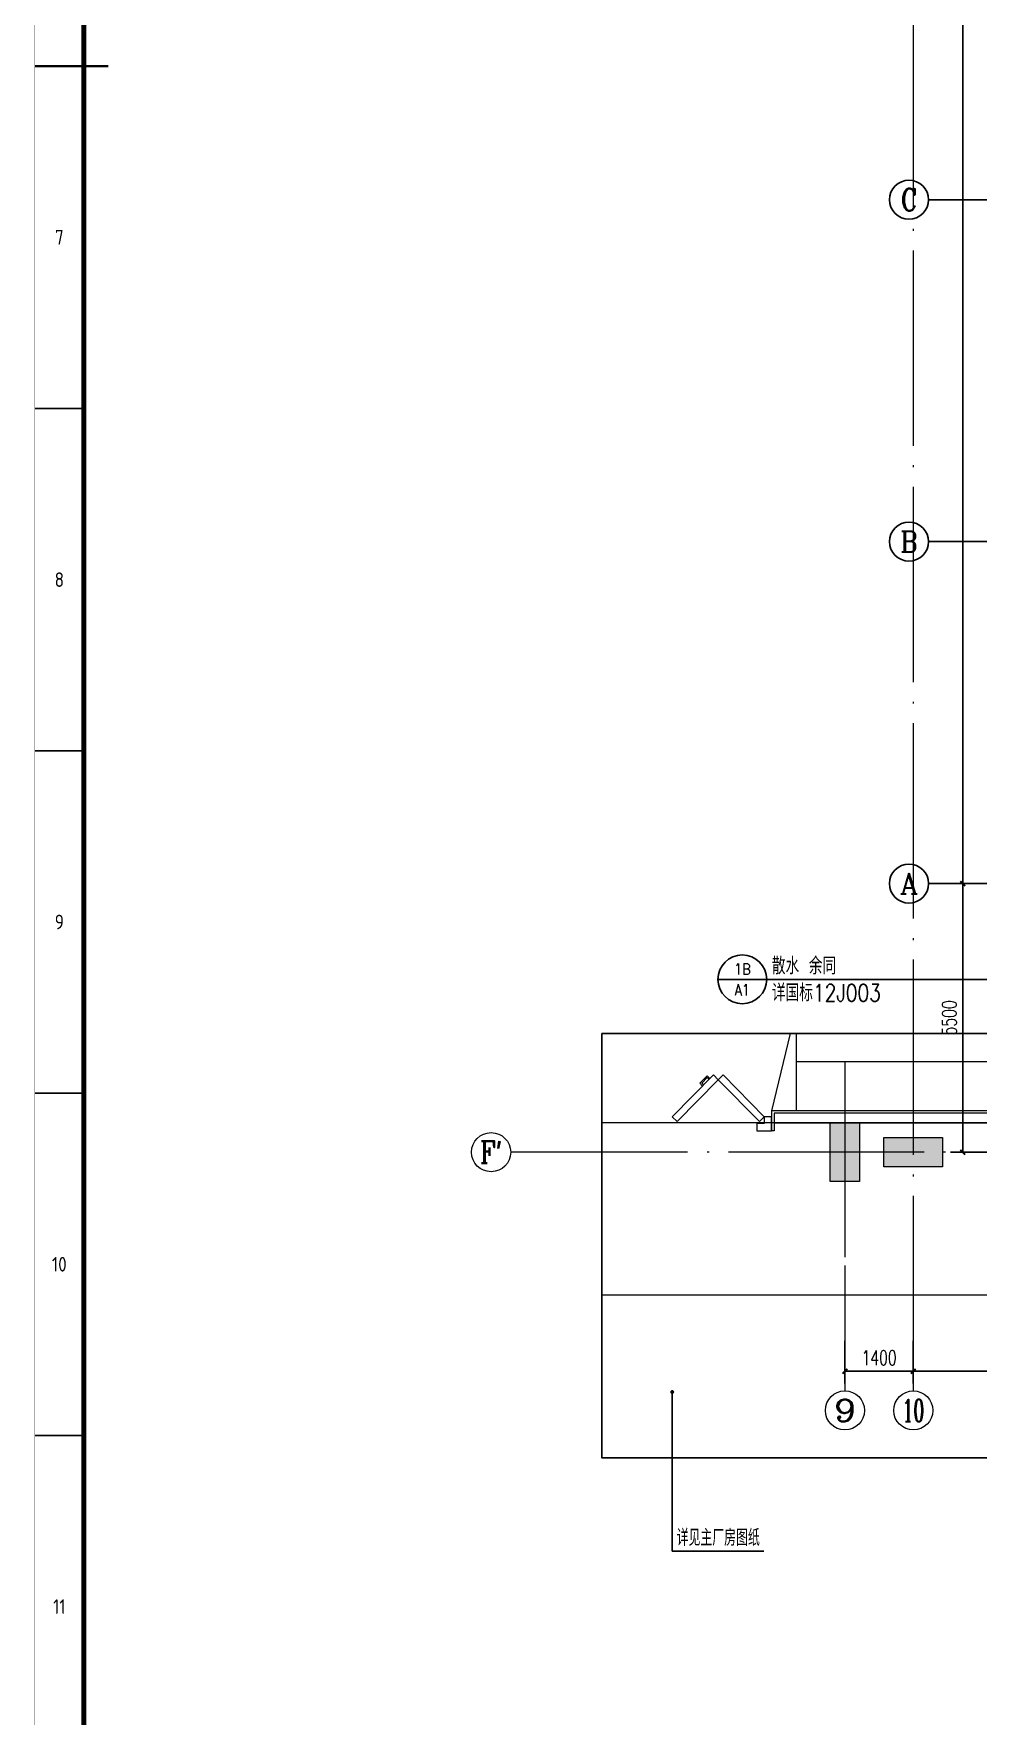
# Model space of a CAD drawing. Extents: x 238398 to 585159, y -66832 to 191977.
# Drawn here: x 364909 to 384241, y 30546 to 64996 of the extents above; entities that cross this region are included whole.
import ezdxf
from ezdxf.enums import TextEntityAlignment as Align

# ---------------------------------------------------------------- set-up
doc = ezdxf.new("R2010")
doc.units = 0
doc.header["$LTSCALE"] = 1000
doc.header["$MEASUREMENT"] = 0
doc.linetypes.add('DOTE', pattern=[2.42, 2, -0.2, 0.02, -0.2])
doc.layers.get('0').update_dxf_attribs({"color": 8})
doc.layers.get('Defpoints').update_dxf_attribs({"color": 8})
for name, color, linetype in [('AXIS', 8, 'Continuous'), ('AXIS_TEXT', 8, 'Continuous'), ('DIM_IDEN', 8, 'Continuous'), ('DIM_LEAD', 8, 'Continuous')]:
    doc.layers.add(name, color=color, linetype=linetype)
for name, color, linetype, lineweight in [('DOTE', 8, 'DOTE', 13), ('PUB_HATCH', 8, 'Continuous', 5), ('PUB_TEXT', 8, 'Continuous', 20)]:
    doc.layers.add(name, color=color, linetype=linetype, lineweight=lineweight)
doc.styles.add('_TCH_AXIS', font='complex.shx', dxfattribs={"bigfont": 'gbcbig.shx'})
doc.styles.add('_TCH_DIM', font='SIMPLEX', dxfattribs={"bigfont": 'GBCBIG'})
doc.styles.add('_TCH_DIM_T3', font='SIMPLEX', dxfattribs={"width": 0.705882, "bigfont": 'GBCBIG'})
doc.styles.add('_TCH_LABEL', font='geditxt.shx', dxfattribs={"bigfont": 'hztxt1.shx'})
doc.styles.add('COMPLEX', font='geditxt.shx')
doc.styles.add('HZTXT', font='geditxt.shx', dxfattribs={"width": 0.8, "bigfont": 'hztxt1.shx'})
doc.styles.get("Standard").update_dxf_attribs({"font": 'gbenor.shx', "bigfont": 'gbcbig.shx'})
doc.styles.add('TK', font='GEDITXT.SHX', dxfattribs={"width": 0.85, "height": 3.5, "bigfont": 'hztxt1.shx'})
doc.dimstyles.new('_TCH_ARCH&&100', dxfattribs={"dimtxt": 297.5, "dimasz": 100, "dimexe": 250, "dimexo": 300, "dimgap": 126.25, "dimtad": 1, "dimdec": 0, "dimzin": 0, "dimdsep": 46, "dimtxsty": '_TCH_DIM_T3', "dimblk": 'ARCHTICK', "dimcen": 0.09, "dimazin": 2, "dimtfac": 1, "dimtdec": 0, "dimtix": 1, "dimtmove": 2, "dimatfit": 3, "dimfxl": 0, "dimtolj": 1, "dimtzin": 0, "dimarcsym": 0})

# ---------------------------------------------------------------- blocks, each defined once
blk = doc.blocks.new('_AXISO')
blk.add_circle((0, 0), 0.5)
at = {"layer": 'AXIS_TEXT', "style": 'COMPLEX', "width": 1.041667}
blk.add_attdef('A', text='', height=0.56, dxfattribs=at).set_placement((-0.25, -0.28), (0.25, -0.28), align=Align.FIT)
blk = doc.blocks.new('GEDI_WK_A1_V')
at = {"color": 3}
for p, q in [((0, 420.5), (10, 420.5)), ((0, 350.42), (10, 350.42)), ((0, 280.33), (10, 280.33)), ((0, 210.25), (10, 210.25)), ((0, 140.17), (10, 140.17))]:
    blk.add_line(p, q, dxfattribs=at)
for points, const_width in [([(0, 841), (0, 0), (594, 0), (594, 841)], 0.1), ([(10, 816), (10, 10), (584, 10), (584, 816)], 1)]:
    blk.add_lwpolyline(points, close=True, dxfattribs=dict(at, const_width=const_width))
at = {"color": 3, "const_width": 0.5}
blk.add_lwpolyline([(0, 420.5), (15, 420.5)], dxfattribs=at)
at = {"color": 3}
for s, p in [('7', (5, 385.46)), ('8', (5, 315.38)), ('9', (5, 245.29)), ('10', (5, 175.21)), ('11', (5, 105.12))]:
    blk.add_text(s, height=3, dxfattribs=at).set_placement(p, align=Align.MIDDLE)
blk = doc.blocks.new('CEEC_TK_A1_V')
blk.add_blockref('GEDI_WK_A1_V', (0, 0))
at = {"style": 'TK', "width": 0.85}
for tag, height, p in [('PROJECTNAME', 4.75, (529, 44)), ('PHASE', 4, (571, 44)), ('DRAWINGNAME', 4.75, (539, 31))]:
    blk.add_attdef(tag, text='', height=height, dxfattribs=at).set_placement(p, align=Align.MIDDLE_CENTER)
for tag, p, height in [('APPROVE', (416, 32.75), 3.5), ('DESIGN', (461, 32.75), 3.5), ('REVIEW1', (416, 25.75), 3.5), ('DRAW', (461, 25.75), 3.5), ('REVIEW2', (416, 18.75), 3.5), ('PROPORTION', (461, 18.75), 3.5), ('DRAWINGNUMBER', (511, 18.5), 4), ('CHECK', (416, 11.75), 3.5), ('DATE', (461, 11.75), 3.5), ('VERSION', (577, 11.75), 3.5)]:
    blk.add_attdef(tag, p, '', height=height, dxfattribs=at)
blk = doc.blocks.new('_ArchTick')
at = {"color": 0, "linetype": 'ByBlock', "const_width": 0.4}
blk.add_lwpolyline([(-0.5, -0.5), (0.5, 0.5)], dxfattribs=at)
blk = doc.blocks.new('*D528')
at = {"layer": 'AXIS', "color": 0, "lineweight": -2}
for p, q in [((386922, 47596), (383672, 47596)), ((383922, 42096), (383922, 47596)), ((386922, 42096), (383672, 42096))]:
    blk.add_line(p, q, dxfattribs=at)
at = {"layer": 'Defpoints', "color": 0}
for p in [(383922, 47596), (387222, 47596), (387222, 42096)]:
    blk.add_point(p, dxfattribs=at)
at = {"layer": 'AXIS', "color": 0, "lineweight": -2, "xscale": 100, "yscale": 100, "zscale": 100}
for p, rotation in [((383922, 47596), 90), ((383922, 42096), 270)]:
    blk.add_blockref('_ArchTick', p, dxfattribs=dict(at, rotation=rotation))
at = {"layer": 'AXIS', "color": 0, "insert": (383647, 44846), "char_height": 297.5, "attachment_point": 5, "rotation": 90, "style": '_TCH_DIM_T3'}
blk.add_mtext('\\A1;5500', dxfattribs=at)
blk = doc.blocks.new('*D529')
at = {"layer": 'AXIS', "color": 0, "lineweight": -2}
for p, q in [((386922, 91096), (383672, 91096)), ((383922, 47596), (383922, 91096)), ((386922, 47596), (383672, 47596))]:
    blk.add_line(p, q, dxfattribs=at)
at = {"layer": 'Defpoints', "color": 0}
for p in [(383922, 91096), (387222, 91096), (387222, 47596)]:
    blk.add_point(p, dxfattribs=at)
at = {"layer": 'AXIS', "color": 0, "lineweight": -2, "xscale": 100, "yscale": 100, "zscale": 100}
for p, rotation in [((383922, 91096), 90), ((383922, 47596), 270)]:
    blk.add_blockref('_ArchTick', p, dxfattribs=dict(at, rotation=rotation))
at = {"layer": 'AXIS', "color": 0, "insert": (383647, 69346), "char_height": 297.5, "attachment_point": 5, "rotation": 90, "style": '_TCH_DIM_T3'}
blk.add_mtext('\\A1;43500', dxfattribs=at)
blk = doc.blocks.new('*D523')
at = {"layer": 'Defpoints', "color": 0}
for p in [(381510, 38536), (382910, 38536), (382910, 37611)]:
    blk.add_point(p, dxfattribs=at)
at = {"layer": 'PUB_HATCH', "color": 0, "lineweight": -2}
for p, q in [((381510, 38236), (381510, 37361)), ((382910, 38236), (382910, 37361)), ((381510, 37611), (382910, 37611))]:
    blk.add_line(p, q, dxfattribs=at)
at = {"layer": 'PUB_HATCH', "color": 0, "lineweight": -2, "xscale": 100, "yscale": 100, "zscale": 100, "rotation": 180}
blk.add_blockref('_ArchTick', (381510, 37611), dxfattribs=at)
at = {"layer": 'PUB_HATCH', "color": 0, "lineweight": -2, "xscale": 100, "yscale": 100, "zscale": 100}
blk.add_blockref('_ArchTick', (382910, 37611), dxfattribs=at)
at = {"layer": 'PUB_HATCH', "color": 0, "insert": (382210, 37886), "char_height": 297.5, "attachment_point": 5, "style": '_TCH_DIM_T3'}
blk.add_mtext('\\A1;1400', dxfattribs=at)
blk = doc.blocks.new('*D524')
at = {"layer": 'Defpoints', "color": 0}
for p in [(382910, 38536), (391410, 38536), (391410, 37611)]:
    blk.add_point(p, dxfattribs=at)
at = {"layer": 'PUB_HATCH', "color": 0, "lineweight": -2}
for p, q in [((382910, 38236), (382910, 37361)), ((391410, 38236), (391410, 37361)), ((382910, 37611), (391410, 37611))]:
    blk.add_line(p, q, dxfattribs=at)
at = {"layer": 'PUB_HATCH', "color": 0, "lineweight": -2, "xscale": 100, "yscale": 100, "zscale": 100, "rotation": 180}
blk.add_blockref('_ArchTick', (382910, 37611), dxfattribs=at)
at = {"layer": 'PUB_HATCH', "color": 0, "lineweight": -2, "xscale": 100, "yscale": 100, "zscale": 100}
blk.add_blockref('_ArchTick', (391410, 37611), dxfattribs=at)
at = {"layer": 'PUB_HATCH', "color": 0, "insert": (387160, 37886), "char_height": 297.5, "attachment_point": 5, "style": '_TCH_DIM_T3'}
blk.add_mtext('\\A1;8500', dxfattribs=at)
blk = doc.blocks.new('zw1')
at = {"layer": 'AXIS'}
for p, q in [((387221.9, 61596.1), (383221.9, 61596.1)), ((387221.9, 54596.1), (383221.9, 54596.1)), ((387221.9, 47596.1), (383221.9, 47596.1))]:
    blk.add_line(p, q, dxfattribs=at)
at = {"layer": 'DOTE', "ltscale": 2}
blk.add_line((382910.3, 94439.3), (382910.3, 39174.5), dxfattribs=at)
at = {"layer": 'AXIS'}
ref = blk.add_blockref('_AXISO', (382821.9, 61596.1), dxfattribs=dict(at, xscale=800, yscale=800, zscale=800))
ref.add_attrib('A', 'C', dxfattribs={"layer": 'AXIS_TEXT', "height": 455.7, "style": '_TCH_AXIS'}).set_placement((382659.1, 61368.3), (382984.6, 61368.3), align=Align.FIT)
ref = blk.add_blockref('_AXISO', (382821.9, 54596.1), dxfattribs=dict(at, xscale=800, yscale=800, zscale=800))
ref.add_attrib('A', 'B', dxfattribs={"layer": 'AXIS_TEXT', "height": 435.3, "style": '_TCH_AXIS'}).set_placement((382645.7, 54378.5), (382998.1, 54378.5), align=Align.FIT)
ref = blk.add_blockref('_AXISO', (382821.9, 47596.1), dxfattribs=dict(at, xscale=800, yscale=800, zscale=800))
ref.add_attrib('A', 'A', dxfattribs={"layer": 'AXIS_TEXT', "height": 425.2, "style": '_TCH_AXIS'}).set_placement((382639.7, 47383.6), (383004.1, 47383.6), align=Align.FIT)
for p1, p2, picture, middle in [((387221.9, 47596.1), (387221.9, 91096.1), '*D529', (383646.9, 69346.1)), ((387221.9, 42096.1), (387221.9, 47596.1), '*D528', (383646.9, 44846.1))]:
    dim = blk.add_aligned_dim(p1=p1, p2=p2, distance=3300, dimstyle='_TCH_ARCH&&100', dxfattribs=at)
    dim.commit()
    dim.dimension.update_dxf_attribs({"geometry": picture, "text_midpoint": middle})

msp = doc.modelspace()

# ---------------------------------------------------------------- hatches: boundary and pattern name
at = {"layer": 'PUB_HATCH'}
for points in [[(381810.3, 41496.1), (381210.3, 41496.1), (381210.3, 42696.1), (381810.3, 42696.1)], [(382310.3, 41796.1), (382310.3, 42396.1), (383510.3, 42396.1), (383510.3, 41796.1)]]:
    msp.add_hatch(color=256, dxfattribs=at).paths.add_polyline_path(points)

# ---------------------------------------------------------------- linework, layer by layer
at = {"layer": 'AXIS'}
msp.add_lwpolyline([(376536.4, 44527.5), (417009.6, 44527.5), (417009.6, 35835.2), (376536.4, 35835.2)], close=True, dxfattribs=at)
at = {"layer": 'DIM_IDEN'}
for p, q in [((379910.5, 45633.7), (378910.5, 45633.7)), ((391346, 45633.7), (379910.5, 45633.7))]:
    msp.add_line(p, q, dxfattribs=at)
msp.add_circle((379410.5, 45633.7), 500, dxfattribs=at)
at = {"layer": 'DIM_LEAD'}
for p, q in [((377976.7, 37186.6), (377976.7, 33931)), ((377976.7, 33931), (379852.1, 33931))]:
    msp.add_line(p, q, dxfattribs=at)
at = {"layer": 'DIM_LEAD', "const_width": 40}
msp.add_lwpolyline([(377976.7, 37206.6, 1), (377976.7, 37166.6, 1)], format="xyb", close=True, dxfattribs=at)
at = {"layer": 'DOTE', "ltscale": 2}
for p, q in [((381510.3, 43946.1), (381510.3, 39174.5)), ((417009.6, 42096.1), (376536.4, 42096.1))]:
    msp.add_line(p, q, dxfattribs=at)
at = {"layer": 'PUB_HATCH', "extrusion": (0, 0, -1)}
for p, q in [((378819.6, 43677.1), (377978.5, 42821.1)), ((378919.4, 43579), (378078.4, 42723)), ((378819.6, 43677.1), (378919.4, 43579)), ((379019.3, 43677.1), (378919.4, 43579)), ((378919.4, 43579), (379760.5, 42723)), ((379019.3, 43677.1), (379860.3, 42821.1)), ((378078.4, 42723), (377978.5, 42821.1)), ((379760.5, 42723), (379860.3, 42821.1)), ((380010.3, 42533.1), (380010.3, 42821.1))]:
    msp.add_line(p, q, dxfattribs=at)
at = {"layer": 'PUB_HATCH'}
for p, q in [((380060.3, 42896.1), (380060.3, 42533.1)), ((415863, 42896.1), (380060.3, 42896.1)), ((380060.3, 42696.1), (413623, 42696.1)), ((376536.4, 42096.1), (374671, 42096.1)), ((381510.3, 39774.5), (381510.3, 37209)), ((382910.3, 39774.5), (382910.3, 37209))]:
    msp.add_line(p, q, dxfattribs=at)
for points in [[(380386.9, 44527.5), (380010.3, 42946.1)], [(380510.3, 44527.5), (380510.3, 42946.1)], [(417009.6, 43946.1), (380510.3, 43946.1)], [(414630, 42946.1), (380010.3, 42946.1), (380010.3, 42533.1)], [(417009.6, 42696.1), (376536.4, 42696.1)], [(380060.3, 42533.1), (380010.3, 42533.1)], [(376536.4, 39174.5), (396660.5, 39174.5), (396736.9, 39384.5), (396810.9, 38964.5), (396885.5, 39174.5), (417009.6, 39174.5)]]:
    msp.add_lwpolyline(points, dxfattribs=at)
at = {"layer": 'PUB_HATCH', "extrusion": (0, 0, -1)}
for points in [[(-378749.6, 43605.9), (-378692.5, 43661.9), (-378540.2, 43506.9), (-378597.2, 43450.8)], [(-378729.9, 43585.9), (-378692.9, 43622.3), (-378579.8, 43507.2), (-378616.9, 43470.8)], [(-380010.3, 42821.1), (-379860.3, 42821.1), (-379860.3, 42683.1), (-379710.3, 42683.1), (-379710.3, 42533.1), (-380010.3, 42533.1)]]:
    msp.add_lwpolyline(points, dxfattribs=at)
at = {"layer": 'PUB_HATCH'}
for points in [[(381810.3, 41496.1), (381210.3, 41496.1), (381210.3, 42696.1), (381810.3, 42696.1)], [(382310.3, 41796.1), (382310.3, 42396.1), (383510.3, 42396.1), (383510.3, 41796.1)]]:
    msp.add_lwpolyline(points, close=True, dxfattribs=at)

# ---------------------------------------------------------------- block references
at = {"xscale": 100, "yscale": 100, "zscale": 100}
msp.add_blockref('CEEC_TK_A1_V', (364934.5, 22280.2), dxfattribs=at)
msp.add_blockref('zw1', (0, 0))
at = {"layer": 'PUB_HATCH'}
ref = msp.add_blockref('_AXISO', (374271, 42096.1), dxfattribs=dict(at, xscale=800, yscale=800, zscale=800))
ref.add_attrib('A', "F'", dxfattribs={"layer": 'AXIS_TEXT', "height": 452.55, "style": '_TCH_AXIS', "width": 0.954545}).set_placement((374044.8, 41869.9), (374497.3, 41869.9), align=Align.FIT)
ref = msp.add_blockref('_AXISO', (381510.3, 36809), dxfattribs=dict(at, xscale=800, yscale=800, zscale=800))
ref.add_attrib('A', '9', dxfattribs={"layer": 'AXIS_TEXT', "height": 452.5, "style": '_TCH_AXIS', "width": 1.5}).set_placement((381284.1, 36582.7), (381736.6, 36582.7), align=Align.FIT)
ref = msp.add_blockref('_AXISO', (382910.3, 36809), dxfattribs=dict(at, xscale=800, yscale=800, zscale=800))
ref.add_attrib('A', '10', dxfattribs={"layer": 'AXIS_TEXT', "height": 452.55, "style": '_TCH_AXIS', "width": 0.724138}).set_placement((382684.1, 36582.7), (383136.6, 36582.7), align=Align.FIT)

# ---------------------------------------------------------------- texts
at = {"layer": 'PUB_TEXT', "style": '_TCH_LABEL'}
for s, height, width, p, p2 in [('1B', 224.2, 1.066667, (379239.7, 45732), (379581.3, 45732)), ('A1', 233.24, 1.037037, (379255, 45303.7), (379566, 45303.7))]:
    msp.add_text(s, height=height, dxfattribs=dict(at, width=width)).set_placement(p, p2, align=Align.FIT)
at = {"layer": 'PUB_TEXT', "style": 'HZTXT', "width": 0.8}
for s, p in [('散水', (380015.5, 45735.9)), ('余同', (380771.5, 45735.9)), ('详国标', (380015.5, 45184.2)), ('12J003', (380855.5, 45184.2))]:
    msp.add_text(s, height=350, dxfattribs=at).set_placement(p)
at = {"layer": 'PUB_TEXT', "style": '_TCH_DIM'}
msp.add_text('详见主厂房图纸', height=337.59, dxfattribs=at).set_placement((378067.9, 34036))

# ---------------------------------------------------------------- dimensions: what is measured, and where the dimension line sits
at = {"layer": 'PUB_HATCH'}
for p1, p2, picture, middle in [((381510.3, 38535.9), (382910.3, 38535.9), '*D523', (382210.3, 37885.5)), ((382910.3, 38535.9), (391410.3, 38535.9), '*D524', (387160.3, 37885.5))]:
    dim = msp.add_aligned_dim(p1=p1, p2=p2, distance=-925.3, dimstyle='_TCH_ARCH&&100', dxfattribs=at)
    dim.commit()
    dim.dimension.update_dxf_attribs({"geometry": picture, "text_midpoint": middle})

doc.saveas('drawing.dxf')
